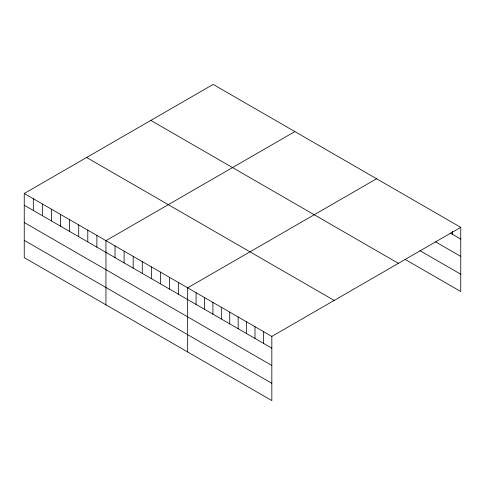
<?xml version="1.0" encoding="UTF-8"?>
<svg xmlns="http://www.w3.org/2000/svg" width="485" height="485" viewBox="0 0 485 485"><rect width="100%" height="100%" fill="white"/><g stroke="black" fill="none" stroke-linecap="round" stroke-linejoin="round"><path stroke-width="0.73" d="M24.25 193.485L271.83 336.42L271.83 400.586L24.25 257.65L24.25 193.485L213.17 84.414L460.75 227.35L460.75 291.515L405.066 259.366M294.874 131.58L105.954 240.651L105.954 304.816M376.572 178.753L187.653 287.823L187.653 351.989M271.83 336.42L460.75 227.35M450.389 233.115L460.75 239.099M435.5 241.815L460.75 256.395M419.955 250.666L460.75 274.219M150.829 120.407L398.409 263.343M86.591 157.492L334.171 300.427M24.25 205.228L271.83 348.169M24.25 222.53L271.83 365.466M24.25 240.348L271.83 383.289M452.335 231.303L452.335 234.237M263.41 331.564L263.41 343.307M254.995 326.702L254.995 338.451M246.574 321.846L246.574 333.589M238.159 316.984L238.159 328.727M229.738 312.122L229.738 323.871M221.324 307.266L221.324 319.009M212.909 302.404L212.909 314.147M204.488 297.541L204.488 309.291M196.073 292.685L196.073 304.428M178.577 282.585L178.577 294.328M169.495 277.341L169.495 289.084M160.42 272.103L160.42 283.846M151.338 266.859L151.338 278.602M142.263 261.615L142.263 273.364M133.187 256.377L133.187 268.12M124.105 251.133L124.105 262.882M115.03 245.895L115.03 257.638M96.873 235.413L96.873 247.156M87.797 230.169L87.797 241.918M78.715 224.931L78.715 236.674M69.64 219.687L69.64 231.436M60.564 214.449L60.564 226.192M51.483 209.205L51.483 220.954M42.407 203.967L42.407 215.71M33.326 198.723L33.326 210.472"/></g></svg>
